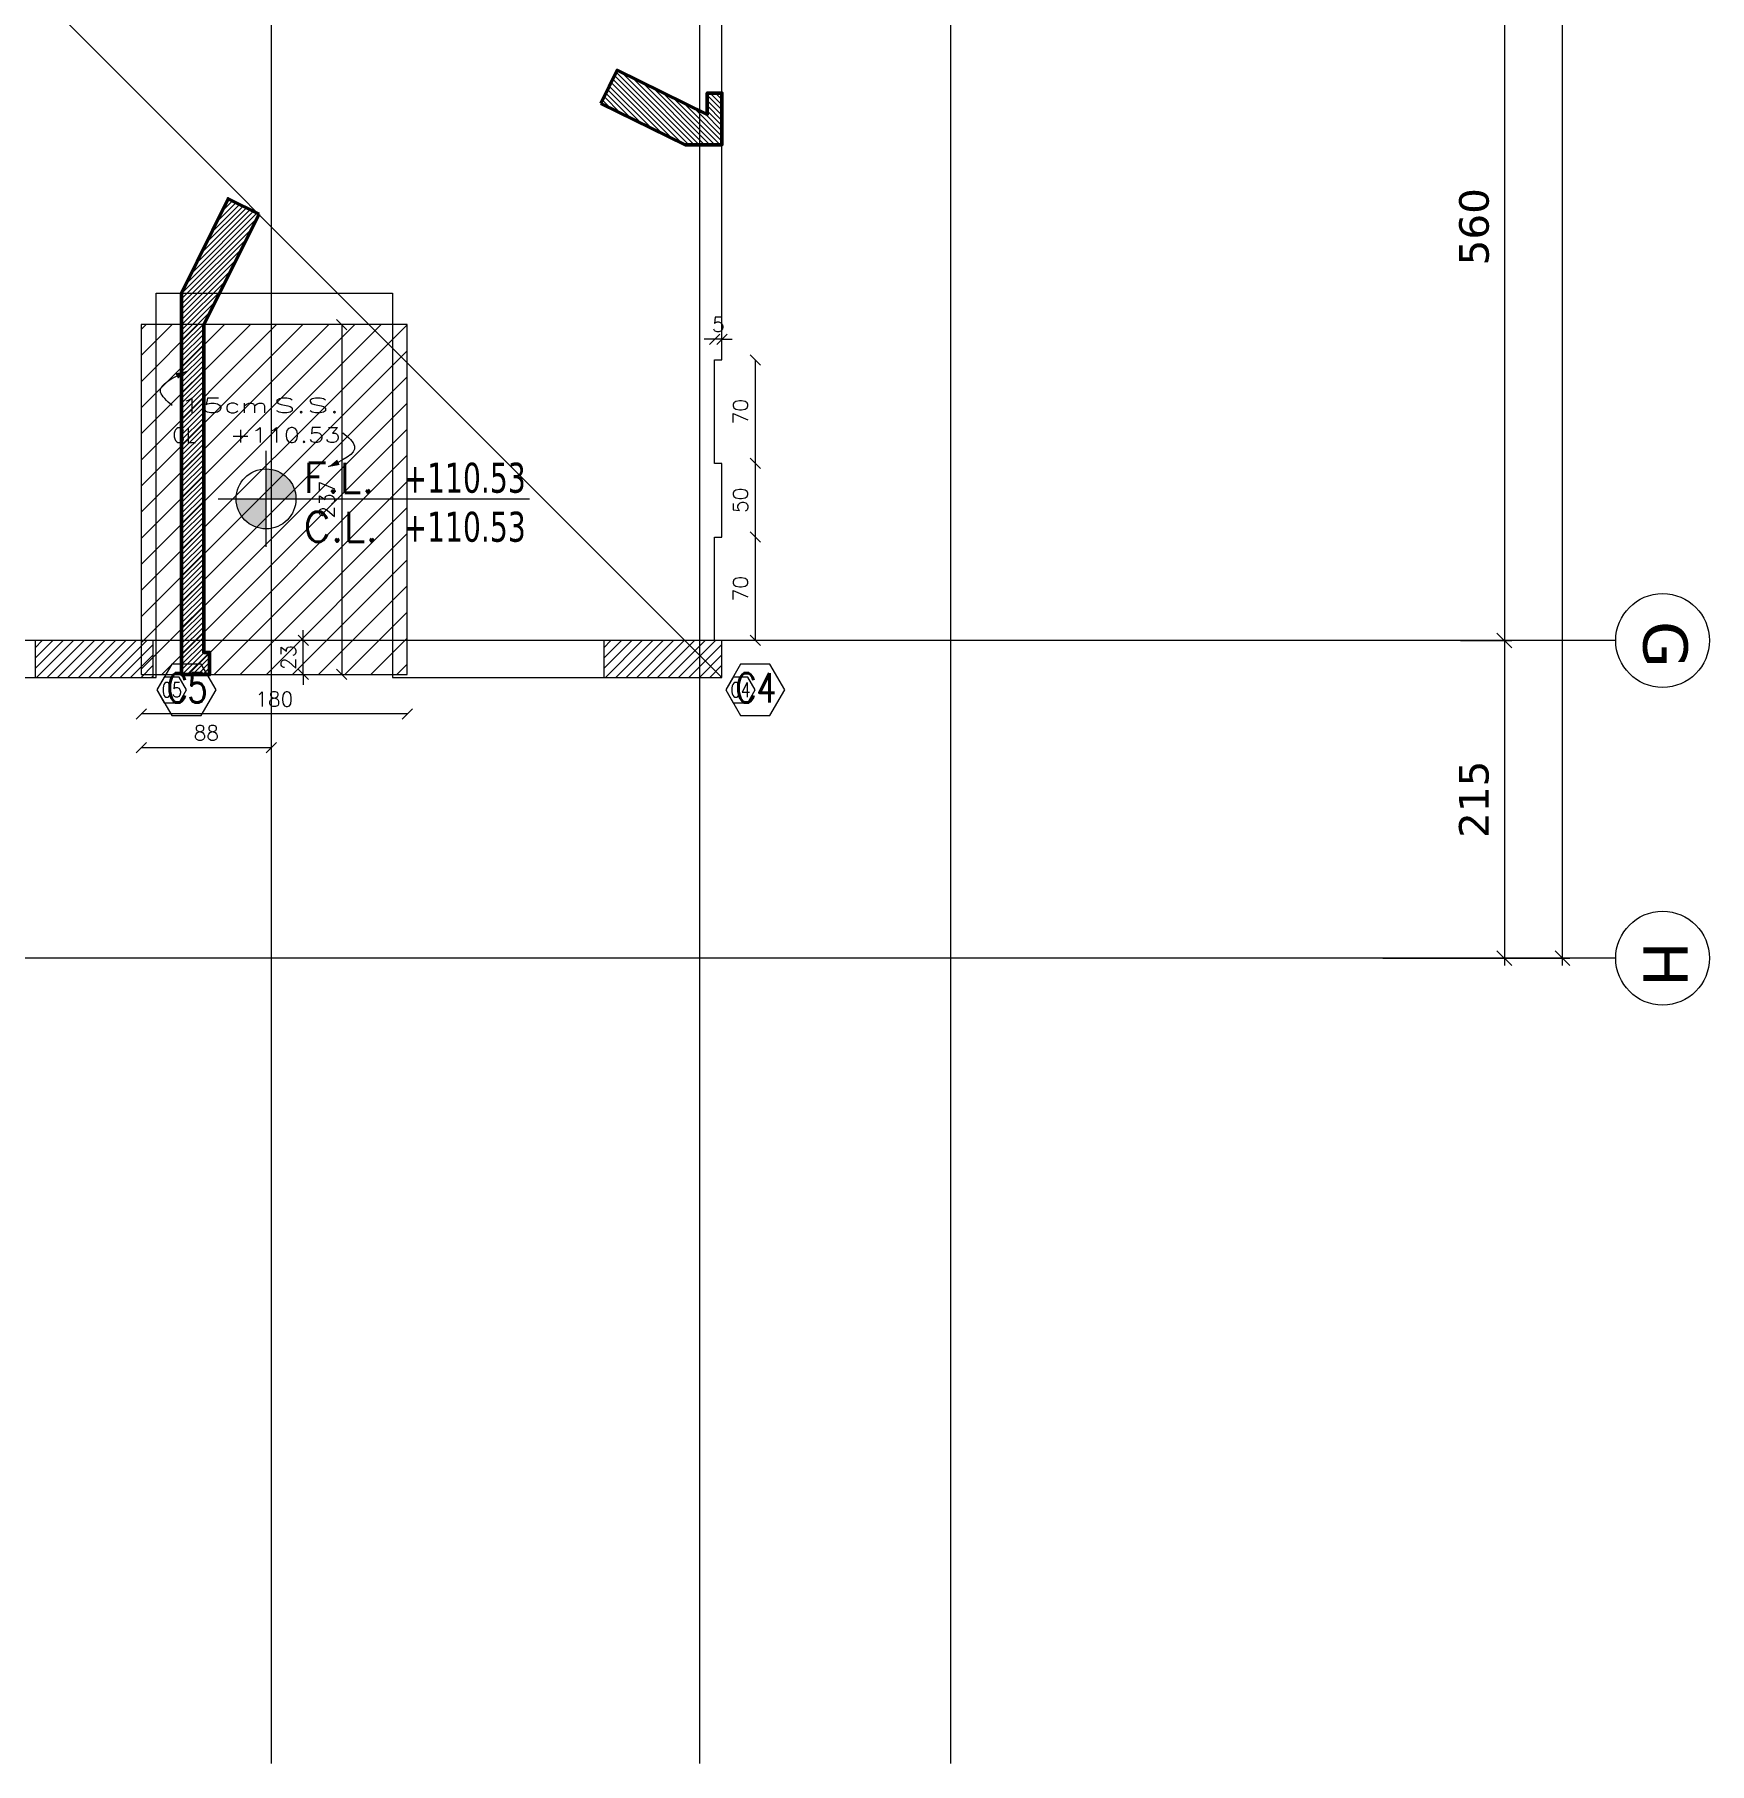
# Model space of a CAD drawing. Header units: inches. Extents: x -48 to 777, y -156 to 510.
# Drawn here: x 652.32 to 663.66, y -128.46 to -116.75 of the extents above; entities that cross this region are included whole.
import ezdxf
from ezdxf.enums import TextEntityAlignment as Align

# ---------------------------------------------------------------- set-up
doc = ezdxf.new("R2010")
doc.units = ezdxf.units.IN
doc.header["$MEASUREMENT"] = 0
doc.linetypes.add('NUHA', pattern=[1.45, 0.75, -0.25, 0.2, -0.25])
doc.layers.get('Defpoints').update_dxf_attribs({"lineweight": 5})
for name, color, linetype, lineweight in [('A-PILLARS', 1, 'Continuous', 60), ('A-SIGNS1', 20, 'Continuous', 15), ('A-SIGNS2', 30, 'Continuous', 15), ('H-PILLARS', 61, 'Continuous', 5)]:
    doc.layers.add(name, color=color, linetype=linetype, lineweight=lineweight)
doc.layers.add('HH-DARK GREY', color=7, linetype='Continuous', lineweight=5, true_color=0x404040)
for name, color, linetype in [('Str-Axes', 8, 'Continuous'), ('str-col-hatch', 8, 'Continuous'), ('str-COL-TAG-100', 1, 'Continuous'), ('str-COL-TAG-50', 7, 'Continuous'), ('str-columns', 3, 'Continuous'), ('str-sunken-slabs', 5, 'Continuous')]:
    doc.layers.add(name, color=color, linetype=linetype)
doc.styles.add('ROMAN', font='ROMANS.SHX')
doc.styles.add('ROMAND', font='verdana.ttf')
doc.styles.add('ROMANS', font='romans__.ttf', dxfattribs={"height": 0.14})
doc.dimstyles.new('M-1.100', dxfattribs={"dimtxt": 0.2, "dimasz": 0.1, "dimexe": 0.05, "dimexo": 0.05, "dimgap": 0.1, "dimtad": 1, "dimlfac": 100, "dimrnd": 0.5, "dimzin": 9, "dimdsep": 46, "dimtxsty": 'ROMAND', "dimblk": 'OBLIQUE', "dimcen": 1, "dimdle": 0.05, "dimclrd": 256, "dimclre": 256, "dimclrt": 2, "dimadec": 0, "dimazin": 0, "dimtfac": 0.666667, "dimtmove": 2, "dimatfit": 3, "dimfxl": 0.04, "dimtolj": 1, "dimtzin": 5, "dimlwd": -1, "dimlwe": -1, "dimarcsym": 0})
doc.dimstyles.new('structure', dxfattribs={"dimtxt": 0.1, "dimasz": 0.07, "dimexe": 0.18, "dimexo": 1, "dimgap": 0.05, "dimtad": 1, "dimdec": 1, "dimlfac": 100, "dimrnd": 0.5, "dimdsep": 46, "dimtxsty": 'ROMAN', "dimblk1": 'OBLIQUE', "dimblk2": 'OBLIQUE', "dimsah": 1, "dimcen": 0.009, "dimse1": 1, "dimse2": 1, "dimclrd": 4, "dimclre": 9, "dimclrt": 1, "dimadec": 0, "dimazin": 0, "dimtfac": 0.066667, "dimtdec": 1, "dimtix": 1, "dimtmove": 2, "dimatfit": 3, "dimldrblk": 'OBLIQUE', "dimfxl": 0.18, "dimtolj": 1, "dimarcsym": 0})
pattern_1 = [(315, (590.762164, -335.52274), (0.0176776695, 0.0176776695), [])]
pattern_2 = [(225, (475.48517, -51.784483), (0.0176776695, -0.0176776695), [])]

# ---------------------------------------------------------------- blocks, each defined once
blk = doc.blocks.new('GXFHGCGFCD')
at = {"layer": 'A-SIGNS1', "linetype": 'NUHA'}
h = blk.add_hatch(color=256, dxfattribs=at)
h.paths.add_polyline_path([(90.3819, 61.3301), (90.3819, 61.1701), (90.5419, 61.1701, 0.414214)])
h.paths.add_polyline_path([(90.3819, 61.1701), (90.2219, 61.1701, 0.414214), (90.3819, 61.0101)])
at = {"layer": 'A-SIGNS1'}
for p, q in [((90.3819, 60.9141), (90.3819, 61.4261)), ((90.1259, 61.1701), (91.7898, 61.1701))]:
    blk.add_line(p, q, dxfattribs=at)
blk.add_circle((90.3819, 61.1701), 0.16, dxfattribs=at)
blk = doc.blocks.new('DGXFHXFGDFD')
at = {"layer": 'A-SIGNS1'}
blk.add_blockref('GXFHGCGFCD', (0, 0), dxfattribs=at)
at = {"layer": 'A-SIGNS2', "linetype": 'NUHA', "style": 'ROMANS'}
for s, p in [('F.L.', (90.5835, 61.2031)), ('C.L.', (90.5835, 60.9413))]:
    blk.add_text(s, height=0.16, dxfattribs=at).set_placement(p)
at = {"layer": 'A-SIGNS2', "style": 'ROMANS', "width": 0.910135, "flags": 4}
for tag, p, p2 in [('NIV.FINI', (91.1159, 61.2031), (91.7898, 61.2031)), ('NIV.BETON', (91.1159, 60.9413), (91.7898, 60.9413))]:
    blk.add_attdef(tag, text='', height=0.16, dxfattribs=at).set_placement(p, p2, align=Align.FIT)
blk = doc.blocks.new('tags')
at = {"layer": 'str-COL-TAG-100', "color": 2}
blk.add_lwpolyline([(0.125, -0.262), (0.325, -0.262), (0.425, -0.088), (0.325, 0.085), (0.125, 0.085), (0.025, -0.088)], close=True, dxfattribs=at)
at = {"layer": 'str-COL-TAG-50', "color": 2}
blk.add_lwpolyline([(0.075, -0.175), (0.175, -0.175), (0.225, -0.088), (0.175, -0.002), (0.075, -0.002), (0.025, -0.088)], close=True, dxfattribs=at)
at = {"layer": 'str-COL-TAG-100', "color": 1, "style": 'ROMANS', "width": 0.699426}
blk.add_attdef('NUMBER', text='', height=0.2, dxfattribs=at).set_placement((0.092, -0.174), (0.368, -0.174), align=Align.FIT)
at = {"layer": 'str-COL-TAG-50', "color": 1, "style": 'ROMANS', "width": 0.697102}
blk.add_attdef('NUMBER', text='', height=0.1, dxfattribs=at).set_placement((0.056, -0.138), (0.194, -0.138), align=Align.FIT)
blk = doc.blocks.new('_Oblique')
at = {"color": 0, "linetype": 'ByBlock', "lineweight": -2}
blk.add_line((-0.5, -0.5), (0.5, 0.5), dxfattribs=at)
blk = doc.blocks.new('*D2423')
at = {"layer": 'Defpoints', "color": 0, "transparency": 16777216}
for p in [(662.07, -95.654), (662.663, -95.654), (661.397, -123.005)]:
    blk.add_point(p, dxfattribs=at)
at = {"layer": 'Str-Axes', "transparency": 16777216}
for p, q in [((662.12, -95.654), (662.713, -95.654)), ((662.663, -123.055), (662.663, -95.604)), ((661.447, -123.005), (662.713, -123.005))]:
    blk.add_line(p, q, dxfattribs=at)
at = {"layer": 'Str-Axes', "transparency": 16777216, "xscale": 0.1, "yscale": 0.1, "zscale": 0.1}
for p, rotation in [((662.663, -95.654), 90), ((662.663, -123.005), 270)]:
    blk.add_blockref('_Oblique', p, dxfattribs=dict(at, rotation=rotation))
at = {"layer": 'Str-Axes', "color": 2, "transparency": 16777216, "insert": (662.459, -109.33), "char_height": 0.2, "attachment_point": 5, "rotation": 90, "style": 'ROMAND'}
blk.add_mtext('\\A1;2735', dxfattribs=at)
blk = doc.blocks.new('*D2429')
at = {"layer": 'Defpoints', "color": 0, "transparency": 16777216}
for p in [(661.922, -115.255), (662.269, -120.855), (662.296, -120.855)]:
    blk.add_point(p, dxfattribs=at)
at = {"layer": 'Str-Axes', "transparency": 16777216}
for p, q in [((661.972, -115.255), (662.319, -115.255)), ((662.269, -115.205), (662.269, -120.905)), ((662.246, -120.855), (662.219, -120.855))]:
    blk.add_line(p, q, dxfattribs=at)
at = {"layer": 'Str-Axes', "transparency": 16777216, "xscale": 0.1, "yscale": 0.1, "zscale": 0.1}
for p, rotation in [((662.269, -115.255), 90), ((662.269, -120.855), 270)]:
    blk.add_blockref('_Oblique', p, dxfattribs=dict(at, rotation=rotation))
at = {"layer": 'Str-Axes', "color": 2, "transparency": 16777216, "insert": (662.065, -118.055), "char_height": 0.2, "attachment_point": 5, "rotation": 90, "style": 'ROMAND'}
blk.add_mtext('\\A1;560', dxfattribs=at)
blk = doc.blocks.new('*D2430')
at = {"layer": 'Defpoints', "color": 0, "transparency": 16777216}
for p in [(661.922, -120.855), (662.066, -123.005), (662.269, -123.005)]:
    blk.add_point(p, dxfattribs=at)
at = {"layer": 'Str-Axes', "transparency": 16777216}
for p, q in [((661.972, -120.855), (662.319, -120.855)), ((662.269, -120.805), (662.269, -123.055)), ((662.116, -123.005), (662.319, -123.005))]:
    blk.add_line(p, q, dxfattribs=at)
at = {"layer": 'Str-Axes', "transparency": 16777216, "xscale": 0.1, "yscale": 0.1, "zscale": 0.1}
for p, rotation in [((662.269, -120.855), 90), ((662.269, -123.005), 270)]:
    blk.add_blockref('_Oblique', p, dxfattribs=dict(at, rotation=rotation))
at = {"layer": 'Str-Axes', "color": 2, "transparency": 16777216, "insert": (662.064, -121.93), "char_height": 0.2, "attachment_point": 5, "rotation": 90, "style": 'ROMAND'}
blk.add_mtext('\\A1;215', dxfattribs=at)
blk = doc.blocks.new('*D2439')
at = {"layer": 'Defpoints', "color": 0, "transparency": 16777216}
for p in [(662.07, -95.654), (662.663, -95.654), (661.397, -123.005)]:
    blk.add_point(p, dxfattribs=at)
at = {"layer": 'Str-Axes', "transparency": 16777216}
for p, q in [((662.12, -95.654), (662.713, -95.654)), ((662.663, -123.055), (662.663, -95.604)), ((661.447, -123.005), (662.713, -123.005))]:
    blk.add_line(p, q, dxfattribs=at)
at = {"layer": 'Str-Axes', "transparency": 16777216, "xscale": 0.1, "yscale": 0.1, "zscale": 0.1}
for p, rotation in [((662.663, -95.654), 90), ((662.663, -123.005), 270)]:
    blk.add_blockref('_Oblique', p, dxfattribs=dict(at, rotation=rotation))
at = {"layer": 'Str-Axes', "color": 2, "transparency": 16777216, "insert": (662.459, -109.33), "char_height": 0.2, "attachment_point": 5, "rotation": 90, "style": 'ROMAND'}
blk.add_mtext('\\A1;2735', dxfattribs=at)
blk = doc.blocks.new('*D2441')
at = {"layer": 'Defpoints', "color": 0, "transparency": 16777216}
for p in [(661.922, -115.255), (662.269, -120.855), (662.296, -120.855)]:
    blk.add_point(p, dxfattribs=at)
at = {"layer": 'Str-Axes', "transparency": 16777216}
for p, q in [((661.972, -115.255), (662.319, -115.255)), ((662.269, -115.205), (662.269, -120.905)), ((662.246, -120.855), (662.219, -120.855))]:
    blk.add_line(p, q, dxfattribs=at)
at = {"layer": 'Str-Axes', "transparency": 16777216, "xscale": 0.1, "yscale": 0.1, "zscale": 0.1}
for p, rotation in [((662.269, -115.255), 90), ((662.269, -120.855), 270)]:
    blk.add_blockref('_Oblique', p, dxfattribs=dict(at, rotation=rotation))
at = {"layer": 'Str-Axes', "color": 2, "transparency": 16777216, "insert": (662.065, -118.055), "char_height": 0.2, "attachment_point": 5, "rotation": 90, "style": 'ROMAND'}
blk.add_mtext('\\A1;560', dxfattribs=at)
blk = doc.blocks.new('*D2422')
at = {"layer": 'Defpoints', "color": 0, "transparency": 16777216}
for p in [(661.922, -120.855), (662.066, -123.005), (662.269, -123.005)]:
    blk.add_point(p, dxfattribs=at)
at = {"layer": 'Str-Axes', "transparency": 16777216}
for p, q in [((661.972, -120.855), (662.319, -120.855)), ((662.269, -120.805), (662.269, -123.055)), ((662.116, -123.005), (662.319, -123.005))]:
    blk.add_line(p, q, dxfattribs=at)
at = {"layer": 'Str-Axes', "transparency": 16777216, "xscale": 0.1, "yscale": 0.1, "zscale": 0.1}
for p, rotation in [((662.269, -120.855), 90), ((662.269, -123.005), 270)]:
    blk.add_blockref('_Oblique', p, dxfattribs=dict(at, rotation=rotation))
at = {"layer": 'Str-Axes', "color": 2, "transparency": 16777216, "insert": (662.064, -121.93), "char_height": 0.2, "attachment_point": 5, "rotation": 90, "style": 'ROMAND'}
blk.add_mtext('\\A1;215', dxfattribs=at)
blk = doc.blocks.new('*D2462')
at = {"layer": 'Defpoints', "color": 0, "transparency": 16777216}
for p in [(656.923, -118.816), (656.923, -118.956), (656.973, -118.956)]:
    blk.add_point(p, dxfattribs=at)
at = {"layer": 'str-sunken-slabs', "color": 4, "lineweight": -2, "transparency": 16777216}
for p, q in [((656.923, -118.816), (656.853, -118.816)), ((656.973, -118.816), (656.923, -118.816)), ((656.973, -118.816), (657.043, -118.816))]:
    blk.add_line(p, q, dxfattribs=at)
at = {"layer": 'str-sunken-slabs', "color": 4, "lineweight": -2, "transparency": 16777216, "xscale": 0.07, "yscale": 0.07, "zscale": 0.07}
blk.add_blockref('_Oblique', (656.923, -118.816), dxfattribs=at)
at = {"layer": 'str-sunken-slabs', "color": 4, "lineweight": -2, "transparency": 16777216, "xscale": 0.07, "yscale": 0.07, "zscale": 0.07, "rotation": 180}
blk.add_blockref('_Oblique', (656.973, -118.816), dxfattribs=at)
at = {"layer": 'str-sunken-slabs', "color": 1, "transparency": 16777216, "insert": (656.948, -118.716), "char_height": 0.1, "attachment_point": 5, "style": 'ROMAN'}
blk.add_mtext('\\A1;5', dxfattribs=at)
blk = doc.blocks.new('*D2463')
at = {"layer": 'Defpoints', "color": 0, "transparency": 16777216}
for p in [(656.973, -118.956), (656.973, -119.656), (657.198, -119.656)]:
    blk.add_point(p, dxfattribs=at)
at = {"layer": 'str-sunken-slabs', "color": 4, "lineweight": -2, "transparency": 16777216}
blk.add_line((657.198, -118.956), (657.198, -119.656), dxfattribs=at)
at = {"layer": 'str-sunken-slabs', "color": 4, "lineweight": -2, "transparency": 16777216, "xscale": 0.07, "yscale": 0.07, "zscale": 0.07}
for p, rotation in [((657.198, -118.956), 90), ((657.198, -119.656), 270)]:
    blk.add_blockref('_Oblique', p, dxfattribs=dict(at, rotation=rotation))
at = {"layer": 'str-sunken-slabs', "color": 1, "transparency": 16777216, "insert": (657.098, -119.306), "char_height": 0.1, "attachment_point": 5, "rotation": 90, "style": 'ROMAN'}
blk.add_mtext('\\A1;70', dxfattribs=at)
blk = doc.blocks.new('*D2464')
at = {"layer": 'Defpoints', "color": 0, "transparency": 16777216}
for p in [(656.973, -119.656), (656.973, -120.155), (657.198, -120.155)]:
    blk.add_point(p, dxfattribs=at)
at = {"layer": 'str-sunken-slabs', "color": 4, "lineweight": -2, "transparency": 16777216}
blk.add_line((657.198, -119.656), (657.198, -120.155), dxfattribs=at)
at = {"layer": 'str-sunken-slabs', "color": 4, "lineweight": -2, "transparency": 16777216, "xscale": 0.07, "yscale": 0.07, "zscale": 0.07}
for p, rotation in [((657.198, -119.656), 90), ((657.198, -120.155), 270)]:
    blk.add_blockref('_Oblique', p, dxfattribs=dict(at, rotation=rotation))
at = {"layer": 'str-sunken-slabs', "color": 1, "transparency": 16777216, "insert": (657.098, -119.906), "char_height": 0.1, "attachment_point": 5, "rotation": 90, "style": 'ROMAN'}
blk.add_mtext('\\A1;50', dxfattribs=at)
blk = doc.blocks.new('*D2465')
at = {"layer": 'Defpoints', "color": 0, "transparency": 16777216}
for p in [(656.973, -120.155), (656.973, -120.855), (657.198, -120.855)]:
    blk.add_point(p, dxfattribs=at)
at = {"layer": 'str-sunken-slabs', "color": 4, "lineweight": -2, "transparency": 16777216}
blk.add_line((657.198, -120.155), (657.198, -120.855), dxfattribs=at)
at = {"layer": 'str-sunken-slabs', "color": 4, "lineweight": -2, "transparency": 16777216, "xscale": 0.07, "yscale": 0.07, "zscale": 0.07}
for p, rotation in [((657.198, -120.155), 90), ((657.198, -120.855), 270)]:
    blk.add_blockref('_Oblique', p, dxfattribs=dict(at, rotation=rotation))
at = {"layer": 'str-sunken-slabs', "color": 1, "transparency": 16777216, "insert": (657.098, -120.505), "char_height": 0.1, "attachment_point": 5, "rotation": 90, "style": 'ROMAN'}
blk.add_mtext('\\A1;70', dxfattribs=at)
blk = doc.blocks.new('*D2472')
at = {"layer": 'Defpoints', "color": 0, "transparency": 16777216}
for p in [(653.042, -121.085), (654.842, -121.085), (653.042, -121.352)]:
    blk.add_point(p, dxfattribs=at)
at = {"layer": 'str-sunken-slabs', "color": 4, "lineweight": -2, "transparency": 16777216}
blk.add_line((654.842, -121.352), (653.042, -121.352), dxfattribs=at)
at = {"layer": 'str-sunken-slabs', "color": 4, "lineweight": -2, "transparency": 16777216, "xscale": 0.07, "yscale": 0.07, "zscale": 0.07}
for p, rotation in [((653.042, -121.352), 179.9999999751925), ((654.842, -121.352), 359.9999999751925)]:
    blk.add_blockref('_Oblique', p, dxfattribs=dict(at, rotation=rotation))
at = {"layer": 'str-sunken-slabs', "color": 1, "transparency": 16777216, "insert": (653.942, -121.252), "char_height": 0.1, "attachment_point": 5, "rotation": 360, "style": 'ROMAN'}
blk.add_mtext('\\A1;180', dxfattribs=at)
blk = doc.blocks.new('*D2473')
at = {"layer": 'Defpoints', "color": 0, "transparency": 16777216}
for p in [(653.042, -121.352), (653.923, -121.352), (653.042, -121.581)]:
    blk.add_point(p, dxfattribs=at)
at = {"layer": 'str-sunken-slabs', "color": 4, "lineweight": -2, "transparency": 16777216}
blk.add_line((653.923, -121.581), (653.042, -121.581), dxfattribs=at)
at = {"layer": 'str-sunken-slabs', "color": 4, "lineweight": -2, "transparency": 16777216, "xscale": 0.07, "yscale": 0.07, "zscale": 0.07}
for p, rotation in [((653.042, -121.581), 179.9999999751928), ((653.923, -121.581), 359.9999999751927)]:
    blk.add_blockref('_Oblique', p, dxfattribs=dict(at, rotation=rotation))
at = {"layer": 'str-sunken-slabs', "color": 1, "transparency": 16777216, "insert": (653.482, -121.481), "char_height": 0.1, "attachment_point": 5, "rotation": 360, "style": 'ROMAN'}
blk.add_mtext('\\A1;88', dxfattribs=at)
blk = doc.blocks.new('*D2491')
at = {"layer": 'Defpoints', "color": 0, "transparency": 16777216}
for p in [(654.399, -118.717), (654.399, -121.085), (654.399, -121.085)]:
    blk.add_point(p, dxfattribs=at)
at = {"layer": 'str-sunken-slabs', "color": 4, "lineweight": -2, "transparency": 16777216}
blk.add_line((654.399, -118.717), (654.399, -121.085), dxfattribs=at)
at = {"layer": 'str-sunken-slabs', "color": 4, "lineweight": -2, "transparency": 16777216, "xscale": 0.07, "yscale": 0.07, "zscale": 0.07}
for p, rotation in [((654.399, -118.717), 90), ((654.399, -121.085), 270)]:
    blk.add_blockref('_Oblique', p, dxfattribs=dict(at, rotation=rotation))
at = {"layer": 'str-sunken-slabs', "color": 1, "transparency": 16777216, "insert": (654.299, -119.901), "char_height": 0.1, "attachment_point": 5, "rotation": 90, "style": 'ROMAN'}
blk.add_mtext('\\A1;237', dxfattribs=at)
blk = doc.blocks.new('*D2492')
at = {"layer": 'Defpoints', "color": 0, "transparency": 16777216}
for p in [(654.138, -120.855), (654.138, -120.855), (654.138, -121.085)]:
    blk.add_point(p, dxfattribs=at)
at = {"layer": 'str-sunken-slabs', "color": 4, "lineweight": -2, "transparency": 16777216}
for p, q in [((654.138, -120.855), (654.138, -120.785)), ((654.138, -121.085), (654.138, -120.855)), ((654.138, -121.085), (654.138, -121.155))]:
    blk.add_line(p, q, dxfattribs=at)
at = {"layer": 'str-sunken-slabs', "color": 4, "lineweight": -2, "transparency": 16777216, "xscale": 0.07, "yscale": 0.07, "zscale": 0.07}
for p, rotation in [((654.138, -120.855), 270), ((654.138, -121.085), 90)]:
    blk.add_blockref('_Oblique', p, dxfattribs=dict(at, rotation=rotation))
at = {"layer": 'str-sunken-slabs', "color": 1, "transparency": 16777216, "insert": (654.038, -120.97), "char_height": 0.1, "attachment_point": 5, "rotation": 90, "style": 'ROMAN'}
blk.add_mtext('\\A1;23', dxfattribs=at)
blk = doc.blocks.new('DALLE-P')
at = {"color": 5}
for points in [[(-4.66, 3.29, 0, 0.4, 0), (-5.35, 2.97, 0.4, 0.4, 0)], [(4.91, -3.19, 0, 0.4, 0), (5.6, -2.87, 0.4, 0.4, 0)]]:
    blk.add_lwpolyline(points, format="xyseb", dxfattribs=at)
for points in [[(-5.65, 0.97), (-6.44, 1.88), (-4.66, 3.29)], [(5.9, -0.87), (6.69, -1.78), (4.91, -3.19)]]:
    blk.add_spline(points, degree=3, dxfattribs=at)
at = {"color": 1, "style": 'ROMANS', "width": 1.302339}
blk.add_text('cm', height=1, dxfattribs=at).set_placement((-2.15, 0.47), (0.85, 0.47), align=Align.FIT)
at = {"color": 1, "style": 'ROMANS'}
blk.add_text('CL', height=1, dxfattribs=at).set_placement((-5.65, -1.53))
for tag, width, p, p2 in [('SLABTHICKNESS', 1.557299, (-5.15, 0.47), (-2.15, 0.47)), ('SLABTYPE', 1.86013, (1.2, 0.47), (5.7, 0.47)), ('CONCRETELEVEL', 1.620528, (-1.75, -1.53), (5.75, -1.53))]:
    blk.add_attdef(tag, text='', height=1, dxfattribs=dict(at, width=width)).set_placement(p, p2, align=Align.FIT)

msp = doc.modelspace()

# ---------------------------------------------------------------- hatches: boundary and pattern name
at = {"layer": 'H-PILLARS', "linetype": 'Continuous'}
h = msp.add_hatch(dxfattribs=at)
h.set_pattern_fill('ANSI31', color=256, scale=0.2, angle=-90)
h.set_pattern_definition(pattern_1)
h.paths.add_polyline_path([(656.15306, -117.21973), (656.72293, -117.49971), (656.97293, -117.49971), (656.97293, -117.14971), (656.87293, -117.14971), (656.87293, -117.29486), (656.26329, -116.99535)])
at = {"layer": 'H-PILLARS'}
h = msp.add_hatch(dxfattribs=at)
h.set_pattern_fill('ANSI31', color=256, scale=0.2, angle=180)
h.set_pattern_definition(pattern_2)
h.paths.add_polyline_path([(653.84083, -117.96882), (653.62955, -117.86502), (653.31499, -118.5053), (653.31499, -121.08534), (653.50499, -121.08534), (653.50499, -120.93534), (653.46499, -120.93534), (653.465, -118.7175)])
at = {"layer": 'HH-DARK GREY'}
h = msp.add_hatch(dxfattribs=at)
h.set_pattern_fill('ANSI31', color=256)
h.set_pattern_definition([(45, (645.39616, -335.52274), (-0.08838835, 0.08838835), [])])
h.paths.add_polyline_path([(653.04196, -118.7175), (653.04196, -121.08534), (654.84196, -121.08534), (654.84196, -118.7175)])
at = {"layer": 'str-col-hatch'}
h = msp.add_hatch(dxfattribs=at)
h.set_pattern_fill('ANSI31', color=256, scale=0.4)
h.set_pattern_definition([(45, (-43.256863, -171.81459), (-0.035355339, 0.035355339), [])])
h.paths.add_polyline_path([(652.32293, -120.85534), (652.32293, -121.10534), (653.12293, -121.10534), (653.12293, -120.85534)])
h = msp.add_hatch(dxfattribs=at)
h.set_pattern_fill('ANSI31', color=256, scale=0.4)
h.set_pattern_definition([(45, (-39.406863, -171.81459), (-0.035355339, 0.035355339), [])])
h.paths.add_polyline_path([(656.17293, -120.85534), (656.17293, -121.10534), (656.97293, -121.10534), (656.97293, -120.85534)])
at = {"layer": 'str-sunken-slabs', "linetype": 'Continuous'}
h = msp.add_hatch(dxfattribs=at)
h.set_pattern_fill('ANSI31', color=8, scale=0.2, angle=-90)
h.set_pattern_definition(pattern_1)
h.paths.add_polyline_path([(656.15306, -117.21973), (656.72293, -117.49971), (656.97293, -117.49971), (656.97293, -117.14971), (656.87293, -117.14971), (656.87293, -117.29486), (656.26329, -116.99535)])
h = msp.add_hatch(dxfattribs=at)
h.set_pattern_fill('ANSI31', color=8, scale=0.2, angle=180)
h.set_pattern_definition(pattern_2)
h.paths.add_polyline_path([(653.84083, -117.96882), (653.62955, -117.86502), (653.31499, -118.5053), (653.31499, -121.08534), (653.50499, -121.08534), (653.50499, -120.93534), (653.46499, -120.93534), (653.465, -118.7175)])

# ---------------------------------------------------------------- linework, layer by layer
at = {"layer": 'A-PILLARS'}
for points in [[(656.15306, -117.21973), (656.72293, -117.49971), (656.97293, -117.49971), (656.97293, -117.14971), (656.87293, -117.14971), (656.87293, -117.29486), (656.26329, -116.99535), (656.15306, -117.21973)], [(653.84083, -117.96882), (653.62955, -117.86502), (653.31499, -118.5053), (653.31499, -121.08534), (653.50499, -121.08534), (653.50499, -120.93534), (653.46499, -120.93534), (653.465, -118.7175), (653.84083, -117.96882)]]:
    msp.add_lwpolyline(points, dxfattribs=at)
at = {"layer": 'Str-Axes', "ltscale": 0.1}
for p, q in [((653.92293, -128.45534), (653.92293, -89.35392)), ((656.82293, -128.45534), (656.82293, -89.35392)), ((658.52293, -128.45534), (658.52293, -89.35392)), ((663.02273, -120.85534), (634.72293, -120.85534)), ((663.02273, -123.00534), (634.72293, -123.00534))]:
    msp.add_line(p, q, dxfattribs=at)
at = {"layer": 'Str-Axes', "linetype": 'Continuous'}
for centre in [(663.33997, -120.85534), (663.33997, -123.00534)]:
    msp.add_circle(centre, 0.31723, dxfattribs=at)
at = {"layer": 'str-columns'}
for points in [[(653.12293, -121.10534), (653.12293, -120.85534), (652.32293, -120.85534), (652.32293, -121.10534)], [(656.97293, -121.10534), (656.97293, -120.85534), (656.17293, -120.85534), (656.17293, -121.10534)]]:
    msp.add_lwpolyline(points, close=True, dxfattribs=at)
at = {"layer": 'str-sunken-slabs'}
for points in [[(644.17293, -121.10534), (650.57293, -114.70534), (656.97293, -121.10534)], [(644.17293, -115.25534), (644.17293, -121.10534), (646.40391, -121.10534), (646.40391, -118.5053), (648.00391, -118.5053), (648.00391, -121.10534), (650.17293, -121.10534), (650.17293, -118.5053), (650.97293, -118.5053), (650.97293, -121.10534), (653.14196, -121.10534), (653.14196, -118.5053), (654.74196, -118.5053), (654.74196, -121.10534), (656.97293, -121.10534), (656.97293, -120.85534), (656.92293, -120.85534), (656.92293, -120.15534), (656.97293, -120.15534), (656.97293, -119.65618), (656.92293, -119.65618), (656.92293, -118.95618), (656.97293, -118.95618), (656.97293, -115.25534)], [(656.15306, -117.21973), (656.72293, -117.49971), (656.97293, -117.49971), (656.97293, -117.14971), (656.87293, -117.14971), (656.87293, -117.29486), (656.26329, -116.99535), (656.15306, -117.21973)], [(653.84083, -117.96882), (653.62955, -117.86502), (653.31499, -118.5053), (653.31499, -121.08534), (653.50499, -121.08534), (653.50499, -120.93534), (653.46499, -120.93534), (653.465, -118.7175), (653.84083, -117.96882)]]:
    msp.add_lwpolyline(points, dxfattribs=at)
msp.add_lwpolyline([(653.04196, -118.7175), (653.04196, -121.08534), (654.84196, -121.08534), (654.84196, -118.7175)], close=True, dxfattribs=at)

# ---------------------------------------------------------------- block references
at = {"layer": 'A-SIGNS1'}
ref = msp.add_blockref('DGXFHXFGDFD', (539.35473, -197.41136), dxfattribs=dict(at, xscale=1.267200000000003, yscale=1.267200000000003, zscale=1.267200000000003))
ref.add_attrib('NIV.FINI', '+110.53', dxfattribs={"layer": 'A-SIGNS2', "height": 0.202752, "style": 'ROMAND', "width": 0.680836}).set_placement((654.81675, -119.85475), (655.64472, -119.85475), align=Align.FIT)
ref.add_attrib('NIV.BETON', '+110.53', dxfattribs={"layer": 'A-SIGNS2', "height": 0.202752, "style": 'ROMAND', "width": 0.680836}).set_placement((654.81675, -120.18651), (655.64472, -120.18651), align=Align.FIT)
at = {"layer": 'str-columns'}
ref = msp.add_blockref('tags', (653.12293, -121.1015), dxfattribs=at)
ref.add_attrib('NUMBER', 'C5', dxfattribs={"layer": 'str-COL-TAG-50', "color": 1, "height": 0.1, "style": 'ROMANS', "width": 0.63631}).set_placement((653.17912, -121.239), (653.31671, -121.239), align=Align.FIT)
ref.add_attrib('NUMBER', 'C5', dxfattribs={"layer": 'str-COL-TAG-100', "color": 1, "height": 0.2, "style": 'ROMANS', "width": 0.638431}).set_placement((653.21477, -121.27555), (653.49087, -121.27555), align=Align.FIT)
ref = msp.add_blockref('tags', (656.97293, -121.1015), dxfattribs=at)
ref.add_attrib('NUMBER', 'C4', dxfattribs={"layer": 'str-COL-TAG-50', "color": 1, "height": 0.1, "style": 'ROMANS', "width": 0.63631}).set_placement((657.02912, -121.239), (657.16671, -121.239), align=Align.FIT)
ref.add_attrib('NUMBER', 'C4', dxfattribs={"layer": 'str-COL-TAG-100', "color": 1, "height": 0.2, "style": 'ROMANS', "width": 0.638431}).set_placement((657.06477, -121.27555), (657.34087, -121.27555), align=Align.FIT)
at = {"layer": 'str-sunken-slabs'}
ref = msp.add_blockref('DALLE-P', (653.81667, -119.3619), dxfattribs=dict(at, xscale=0.09999999999990905, yscale=0.09999999999990905, zscale=0.09999999999990905))
ref.add_attrib('CONCRETELEVEL', '+110.53', dxfattribs={"layer": '0', "color": 1, "height": 0.1, "style": 'ROMANS', "width": 1.144246}).set_placement((653.64206, -119.51464), (654.39206, -119.51464), align=Align.FIT)
ref.add_attrib('SLABTHICKNESS', '15', dxfattribs={"layer": '0', "color": 1, "height": 0.1, "style": 'ROMANS', "width": 1.557299}).set_placement((653.30199, -119.31464), (653.60199, -119.31464), align=Align.FIT)
ref.add_attrib('SLABTYPE', 'S.S.', dxfattribs={"layer": '0', "color": 1, "height": 0.1, "style": 'ROMANS', "width": 1.545352}).set_placement((653.93707, -119.31464), (654.38707, -119.31464), align=Align.FIT)

# ---------------------------------------------------------------- texts
at = {"layer": 'Str-Axes', "char_height": 0.3, "width": 5.0170833, "attachment_point": 1, "rotation": 270, "style": 'ROMAND'}
for s, insert in [('\\pi2.3749;G', (663.50991, -118.34802)), ('\\pi2.3938;H', (663.50991, -120.49802))]:
    msp.add_mtext(s, dxfattribs=dict(at, insert=insert))

# ---------------------------------------------------------------- dimensions: what is measured, and where the dimension line sits
at = {"layer": 'Str-Axes'}
for base, p1, p2, picture, middle in [((662.6632, -95.65392), (661.39746, -123.00534), (662.07017, -95.65392), '*D2423', (662.45904, -109.32963)), ((662.6632, -95.65392), (661.39746, -123.00534), (662.07017, -95.65392), '*D2439', (662.45904, -109.32963)), ((662.26861, -120.85534), (661.9222, -115.25534), (662.29624, -120.85534), '*D2429', (662.06451, -118.05534)), ((662.26861, -120.85534), (661.9222, -115.25534), (662.29624, -120.85534), '*D2441', (662.06451, -118.05534)), ((662.26861, -123.00534), (661.9222, -120.85534), (662.0658, -123.00534), '*D2430', (662.06444, -121.93034)), ((662.26861, -123.00534), (661.9222, -120.85534), (662.0658, -123.00534), '*D2422', (662.06444, -121.93034))]:
    dim = msp.add_linear_dim(base=base, p1=p1, p2=p2, angle=90, dimstyle='M-1.100', dxfattribs=at)
    dim.commit()
    dim.dimension.update_dxf_attribs({"geometry": picture, "text_midpoint": middle})
at = {"layer": 'str-sunken-slabs'}
for p1, p2, distance, picture, middle in [((654.39898, -118.7175), (654.39898, -121.08534), 0, '*D2491', (654.29898, -119.90142)), ((656.97293, -118.95618), (656.92293, -118.95618), -0.14015, '*D2462', (656.94793, -118.71602)), ((656.97293, -118.95618), (656.97293, -119.65618), 0.22541, '*D2463', (657.09834, -119.30618)), ((656.97293, -119.65618), (656.97293, -120.15534), 0.22541, '*D2464', (657.09834, -119.90576)), ((656.97293, -120.15534), (656.97293, -120.85534), 0.22541, '*D2465', (657.09834, -120.50534)), ((654.13844, -121.08534), (654.13844, -120.85534), 0, '*D2492', (654.03844, -120.97034)), ((654.84196, -121.08534), (653.04196, -121.08534), 0.26666, '*D2472', (653.94196, -121.25201)), ((653.92293, -121.35201), (653.04196, -121.35201), 0.22916, '*D2473', (653.48245, -121.48117))]:
    dim = msp.add_aligned_dim(p1=p1, p2=p2, distance=distance, dimstyle='structure', override={"dimfxl": 0.04}, dxfattribs=at)
    dim.commit()
    dim.dimension.update_dxf_attribs({"geometry": picture, "text_midpoint": middle})

doc.saveas('drawing.dxf')
